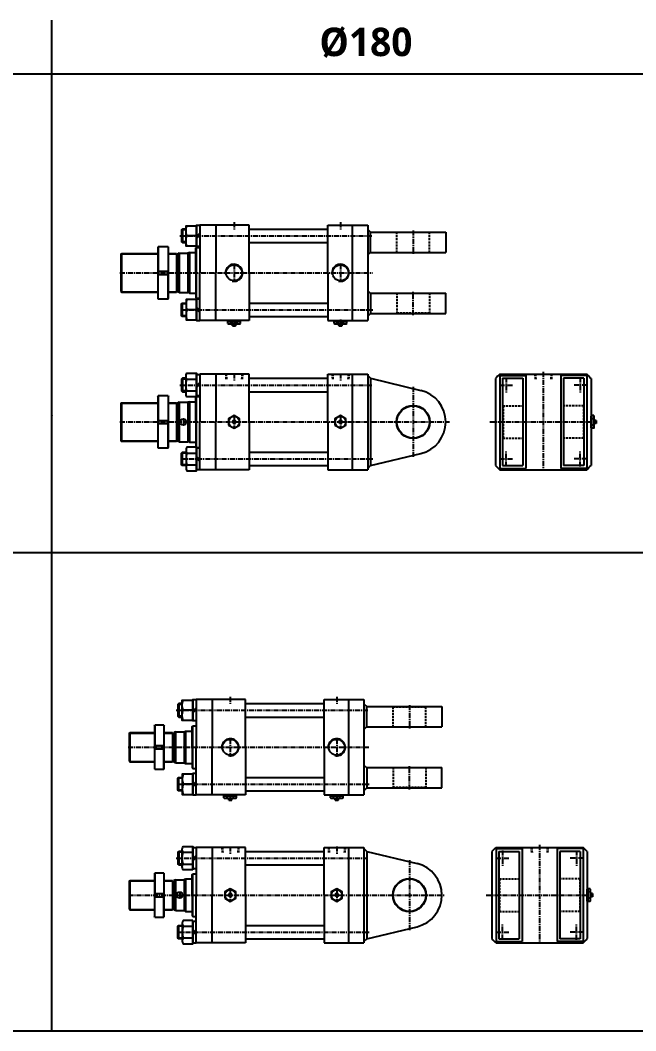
# Model space of a CAD drawing. Extents: x -819 to 8901, y -5 to 4308.
# Drawn here: x 3827 to 5343, y 0 to 2488 of the extents above; entities that cross this region are included whole.
import ezdxf

# ---------------------------------------------------------------- set-up
doc = ezdxf.new("R2010")
doc.units = 0
doc.header["$LTSCALE"] = 10
doc.header["$MEASUREMENT"] = 0
for name, pattern in [('CENTER', [2, 1.25, -0.25, 0.25, -0.25]), ('CENTERX2', [4, 2.5, -0.5, 0.5, -0.5]), ('HIDDENX2', [0.75, 0.5, -0.25])]:
    doc.linetypes.add(name, pattern=pattern)
doc.layers.get('0').update_dxf_attribs({"linetype": 'CONTINUOUS'})
for name, color, linetype in [('CEN', 1, 'CENTERX2'), ('CENTER', 1, 'CENTER'), ('HID', 2, 'HIDDENX2'), ('ML', 7, 'CONTINUOUS'), ('외형선', 3, 'CONTINUOUS')]:
    doc.layers.add(name, color=color, linetype=linetype)
doc.styles.add('문자', font='romans.shx')

msp = doc.modelspace()

# ---------------------------------------------------------------- linework, layer by layer
for p, q in [((3904.9, 0), (3904.9, 2488.3)), ((8900.8, 2355.7), (-0.5, 2355.7)), ((0, 1177.9), (8901.3, 1177.9)), ((0, 0), (8900.8, 0))]:
    msp.add_line(p, q)
at = {"color": 7, "linetype": 'Continuous'}
for p, q in [((4338.2, 1741.8), (4338.2, 1746.8)), ((4338.2, 1746.8), (4344.5, 1746.8)), ((4339.2, 1746.8), (4339.2, 1748.8)), ((4339.2, 1748.8), (4368.4, 1748.8)), ((4344.5, 1746.8), (4369.4, 1746.8)), ((4346, 1741.8), (4346, 1746.8)), ((4361.6, 1741.8), (4361.6, 1746.8)), ((4368.4, 1746.8), (4368.4, 1748.8)), ((4369.4, 1741.8), (4369.4, 1746.8)), ((4600.2, 1741.8), (4600.2, 1746.8)), ((4600.2, 1746.8), (4606.5, 1746.8)), ((4601.2, 1746.8), (4601.2, 1748.8)), ((4601.2, 1748.8), (4630.4, 1748.8)), ((4606.5, 1746.8), (4631.4, 1746.8)), ((4608, 1741.8), (4608, 1746.8)), ((4623.6, 1741.8), (4623.6, 1746.8)), ((4630.4, 1746.8), (4630.4, 1748.8)), ((4631.4, 1741.8), (4631.4, 1746.8)), ((4341.4, 1740.8), (4366.2, 1740.8)), ((4349.8, 1741.1), (4349.8, 1741.1)), ((4349.8, 1736.3), (4349.8, 1740.8)), ((4349.8, 1736.3), (4350.3, 1735.8)), ((4357.8, 1736.3), (4349.8, 1736.3)), ((4350.3, 1735.8), (4357.3, 1735.8)), ((4357.8, 1736.3), (4357.3, 1735.8)), ((4357.8, 1736.3), (4357.8, 1740.8)), ((4603.4, 1740.8), (4628.2, 1740.8)), ((4611.8, 1741.1), (4611.8, 1741.1)), ((4611.8, 1736.3), (4611.8, 1740.8)), ((4611.8, 1736.3), (4612.3, 1735.8)), ((4619.8, 1736.3), (4611.8, 1736.3)), ((4612.3, 1735.8), (4619.3, 1735.8)), ((4619.8, 1736.3), (4619.3, 1735.8)), ((4619.8, 1736.3), (4619.8, 1740.8)), ((5232.6, 1484.4), (5232.6, 1513.6)), ((5234.6, 1513.6), (5232.6, 1513.6)), ((5239.6, 1514.6), (5234.6, 1514.6)), ((5234.6, 1489.7), (5234.6, 1514.6)), ((5239.6, 1506.8), (5234.6, 1506.8)), ((5240.4, 1495), (5240.4, 1495)), ((5240.6, 1486.6), (5240.6, 1511.4)), ((5245.1, 1503), (5240.6, 1503)), ((5245.1, 1495), (5240.6, 1495)), ((5245.1, 1503), (5245.6, 1502.5)), ((5245.1, 1503), (5245.1, 1495)), ((5245.1, 1495), (5245.6, 1495.5)), ((5245.6, 1495.5), (5245.6, 1502.5)), ((5234.6, 1484.4), (5232.6, 1484.4)), ((5239.6, 1491.2), (5234.6, 1491.2)), ((5234.6, 1483.4), (5234.6, 1489.7)), ((5239.6, 1483.4), (5234.6, 1483.4)), ((4329, 573.6), (4329, 578.6)), ((4329, 578.6), (4335.3, 578.6)), ((4330, 578.6), (4330, 580.6)), ((4330, 580.6), (4359.2, 580.6)), ((4332.2, 572.6), (4357, 572.6)), ((4335.3, 578.6), (4360.2, 578.6)), ((4336.8, 573.6), (4336.8, 578.6)), ((4340.6, 572.9), (4340.6, 572.9)), ((4340.6, 568.1), (4340.6, 572.6)), ((4348.6, 568.1), (4348.6, 572.6)), ((4352.4, 573.6), (4352.4, 578.6)), ((4359.2, 578.6), (4359.2, 580.6)), ((4360.2, 573.6), (4360.2, 578.6)), ((4591, 573.6), (4591, 578.6)), ((4591, 578.6), (4597.3, 578.6)), ((4592, 578.6), (4592, 580.6)), ((4592, 580.6), (4621.2, 580.6)), ((4594.2, 572.6), (4619, 572.6)), ((4597.3, 578.6), (4622.2, 578.6)), ((4598.8, 573.6), (4598.8, 578.6)), ((4602.6, 572.9), (4602.6, 572.9)), ((4602.6, 568.1), (4602.6, 572.6)), ((4610.6, 568.1), (4610.6, 572.6)), ((4614.4, 573.6), (4614.4, 578.6)), ((4621.2, 578.6), (4621.2, 580.6)), ((4622.2, 573.6), (4622.2, 578.6)), ((4340.6, 568.1), (4341.1, 567.6)), ((4348.6, 568.1), (4340.6, 568.1)), ((4341.1, 567.6), (4348.1, 567.6)), ((4348.6, 568.1), (4348.1, 567.6)), ((4602.6, 568.1), (4603.1, 567.6)), ((4610.6, 568.1), (4602.6, 568.1)), ((4603.1, 567.6), (4610.1, 567.6)), ((4610.6, 568.1), (4610.1, 567.6)), ((5223.4, 319.4), (5223.4, 348.6)), ((5225.4, 348.6), (5223.4, 348.6)), ((5230.4, 349.6), (5225.4, 349.6)), ((5225.4, 324.7), (5225.4, 349.6)), ((5230.4, 341.8), (5225.4, 341.8)), ((5230.4, 326.2), (5225.4, 326.2)), ((5225.4, 318.4), (5225.4, 324.7)), ((5231.2, 330), (5231.2, 330)), ((5231.4, 321.6), (5231.4, 346.4)), ((5235.9, 338), (5231.4, 338)), ((5235.9, 330), (5231.4, 330)), ((5235.9, 338), (5236.4, 337.5)), ((5235.9, 338), (5235.9, 330)), ((5235.9, 330), (5236.4, 330.5)), ((5236.4, 330.5), (5236.4, 337.5)), ((5225.4, 319.4), (5223.4, 319.4)), ((5230.4, 318.4), (5225.4, 318.4))]:
    msp.add_line(p, q, dxfattribs=at)
for points in [[(4340.3, 1491.2), (4353.8, 1483.4), (4367.3, 1491.2), (4367.3, 1506.8), (4353.8, 1514.6), (4340.3, 1506.8)], [(4352.3, 1501.5), (4350.9, 1499), (4352.3, 1496.5), (4355.2, 1496.5), (4356.7, 1499), (4355.2, 1501.5)], [(4602.3, 1491.2), (4615.8, 1483.4), (4629.3, 1491.2), (4629.3, 1506.8), (4615.8, 1514.6), (4602.3, 1506.8)], [(4614.3, 1501.5), (4612.9, 1499), (4614.3, 1496.5), (4617.2, 1496.5), (4618.7, 1499), (4617.2, 1501.5)], [(4331.1, 326.2), (4344.6, 318.4), (4358.1, 326.2), (4358.1, 341.8), (4344.6, 349.6), (4331.1, 341.8)], [(4593.1, 326.2), (4606.6, 318.4), (4620.1, 326.2), (4620.1, 341.8), (4606.6, 349.6), (4593.1, 341.8)], [(4343.1, 336.5), (4341.7, 334), (4343.1, 331.5), (4346, 331.5), (4347.5, 334), (4346, 336.5)], [(4605.1, 336.5), (4603.7, 334), (4605.1, 331.5), (4608, 331.5), (4609.5, 334), (4608, 336.5)]]:
    msp.add_lwpolyline(points, close=True, dxfattribs=at)
for centre, radius in [((4353.8, 1499), 13.5), ((4353.8, 1499), 3.5), ((4615.8, 1499), 13.5), ((4615.8, 1499), 3.5), ((4344.6, 334), 13.5), ((4344.6, 334), 3.5), ((4606.6, 334), 13.5), ((4606.6, 334), 3.5)]:
    msp.add_circle(centre, radius, dxfattribs=at)
for centre, radius, start, end in [((4341.4, 1746.4), 5.62, 235.6158, 270), ((4342.1, 1749), 8.22, 241.7006, 298.2994), ((4353.8, 1772.2), 31.3, 255.6172, 270.0141), ((4353.8, 1772.2), 31.3, 269.9859, 284.3828), ((4365.5, 1749), 8.22, 241.7006, 298.2994), ((4603.4, 1746.4), 5.62, 235.6158, 270), ((4604.1, 1749), 8.22, 241.7006, 298.2994), ((4615.8, 1772.2), 31.3, 255.6172, 270.0141), ((4615.8, 1772.2), 31.3, 269.9859, 284.3828), ((4627.5, 1749), 8.22, 241.7006, 298.2994), ((5232.4, 1510.7), 8.22, 331.7006, 28.2994), ((5209.3, 1499), 31.3, 359.9859, 14.3828), ((5209.3, 1499), 31.3, 345.6172, 0.0141), ((5232.4, 1487.3), 8.22, 331.7006, 28.2994), ((5235, 1486.6), 5.62, 325.6158, 0), ((4332.2, 578.2), 5.62, 235.6158, 270), ((4332.9, 580.8), 8.22, 241.7006, 298.2994), ((4344.6, 604), 31.3, 255.6172, 270.0141), ((4344.6, 604), 31.3, 269.9859, 284.3828), ((4356.3, 580.8), 8.22, 241.7006, 298.2994), ((4594.2, 578.2), 5.62, 235.6158, 270), ((4594.9, 580.8), 8.22, 241.7006, 298.2994), ((4606.6, 604), 31.3, 255.6172, 270.0141), ((4606.6, 604), 31.3, 269.9859, 284.3828), ((4618.3, 580.8), 8.22, 241.7006, 298.2994), ((5223.2, 345.7), 8.22, 331.7006, 28.2994), ((5200.1, 334), 31.3, 359.9859, 14.3828), ((5200.1, 334), 31.3, 345.6172, 0.0141), ((5223.2, 322.3), 8.22, 331.7006, 28.2994), ((5225.8, 321.6), 5.62, 325.6158, 0)]:
    msp.add_arc(centre, radius, start, end, dxfattribs=at)
msp.add_arc((3905.4, 1515.6), 0.5, 180, 270)
at = {"layer": 'CEN', "color": 1, "linetype": 'CENTER'}
for p, q in [((4794.8, 1970.3), (4794.8, 1912.3)), ((4794.8, 1762.3), (4794.8, 1820.3)), ((4794.8, 1585.3), (4794.8, 1412.7)), ((4785.6, 802.1), (4785.6, 744.1)), ((4785.6, 594.1), (4785.6, 652.1)), ((4785.6, 420.3), (4785.6, 247.7))]:
    msp.add_line(p, q, dxfattribs=at)
at = {"layer": 'CENTER'}
for p, q in [((5024.1, 1608.7), (5024.1, 1571.2)), ((5206.1, 1608.7), (5206.1, 1571.2)), ((5007, 1590), (5041.3, 1590)), ((5223.3, 1590), (5189, 1590)), ((5024.1, 1389.2), (5024.1, 1426.7)), ((5206.1, 1389.2), (5206.1, 1426.7)), ((5007, 1408), (5041.3, 1408)), ((5223.3, 1408), (5189, 1408)), ((4997.8, 425), (5032.1, 425)), ((5014.9, 443.8), (5014.9, 406.2)), ((5214.1, 425), (5179.8, 425)), ((5196.9, 443.8), (5196.9, 406.2)), ((5014.9, 224.2), (5014.9, 261.8)), ((5196.9, 224.2), (5196.9, 261.8)), ((4997.8, 243), (5032.1, 243)), ((5214.1, 243), (5179.8, 243))]:
    msp.add_line(p, q, dxfattribs=at)
at = {"layer": 'HID'}
for p, q in [((4753.8, 1966.3), (4754.8, 1965.3)), ((4835.8, 1966.3), (4834.8, 1965.3)), ((4834.8, 1965.3), (4754.8, 1965.3)), ((4754.8, 1916.3), (4754.8, 1965.3)), ((4834.8, 1916.3), (4834.8, 1965.3)), ((4754.8, 1816.3), (4754.8, 1767.3)), ((4834.8, 1816.3), (4834.8, 1767.3)), ((4753.8, 1766.3), (4754.8, 1767.3)), ((4834.8, 1767.3), (4754.8, 1767.3)), ((4835.8, 1766.3), (4834.8, 1767.3)), ((4332.8, 1616.5), (4334, 1602.5)), ((4334.3, 1616.5), (4335.5, 1602.5)), ((4373.3, 1616.5), (4372, 1602.5)), ((4374.7, 1616.5), (4373.5, 1602.5)), ((4594.8, 1616.5), (4596, 1602.5)), ((4596.3, 1616.5), (4597.5, 1602.5)), ((4635.3, 1616.5), (4634, 1602.5)), ((4636.7, 1616.5), (4635.5, 1602.5)), ((5094.2, 1616.5), (5095.4, 1602.5)), ((5095.7, 1616.5), (5096.9, 1602.5)), ((5134.6, 1616.5), (5133.4, 1602.5)), ((5136.1, 1616.5), (5134.9, 1602.5)), ((5015.1, 1540), (5016.1, 1539)), ((5016.1, 1539), (5016.1, 1459)), ((5016.1, 1539), (5065.1, 1539)), ((5214.1, 1539), (5165.1, 1539)), ((5215.1, 1540), (5214.1, 1539)), ((5214.1, 1539), (5214.1, 1459)), ((5015.1, 1458), (5016.1, 1459)), ((5016.1, 1459), (5065.1, 1459)), ((5214.1, 1459), (5165.1, 1459)), ((5215.1, 1458), (5214.1, 1459)), ((4744.6, 798.1), (4745.6, 797.1)), ((4825.6, 797.1), (4745.6, 797.1)), ((4745.6, 748.1), (4745.6, 797.1)), ((4826.6, 798.1), (4825.6, 797.1)), ((4825.6, 748.1), (4825.6, 797.1)), ((4745.6, 648.1), (4745.6, 599.1)), ((4825.6, 648.1), (4825.6, 599.1)), ((4744.6, 598.1), (4745.6, 599.1)), ((4825.6, 599.1), (4745.6, 599.1)), ((4826.6, 598.1), (4825.6, 599.1)), ((4323.6, 451.5), (4324.8, 437.5)), ((4325.1, 451.5), (4326.3, 437.5)), ((4364.1, 451.5), (4362.8, 437.5)), ((4365.5, 451.5), (4364.3, 437.5)), ((4585.6, 451.5), (4586.8, 437.5)), ((4587.1, 451.5), (4588.3, 437.5)), ((4626.1, 451.5), (4624.8, 437.5)), ((4627.5, 451.5), (4626.3, 437.5)), ((5085, 451.5), (5086.2, 437.5)), ((5086.5, 451.5), (5087.7, 437.5)), ((5125.4, 451.5), (5124.2, 437.5)), ((5126.9, 451.5), (5125.7, 437.5)), ((5005.9, 375), (5006.9, 374)), ((5006.9, 374), (5006.9, 294)), ((5006.9, 374), (5055.9, 374)), ((5204.9, 374), (5155.9, 374)), ((5205.9, 375), (5204.9, 374)), ((5204.9, 374), (5204.9, 294)), ((5005.9, 293), (5006.9, 294)), ((5006.9, 294), (5055.9, 294)), ((5204.9, 294), (5155.9, 294)), ((5205.9, 293), (5204.9, 294))]:
    msp.add_line(p, q, dxfattribs=at)
at = {"layer": 'ML', "color": 2}
for p, q in [((4235.6, 1971.9), (4224.8, 1971.9)), ((4235.6, 1942.7), (4224.8, 1942.7)), ((4235.6, 1789.9), (4224.8, 1789.9)), ((4235.6, 1760.7), (4224.8, 1760.7)), ((4350.3, 1741), (4350.3, 1741)), ((4350.3, 1735.8), (4350.3, 1740.8)), ((4357.3, 1735.8), (4357.3, 1740.8)), ((4612.3, 1741), (4612.3, 1741)), ((4612.3, 1735.8), (4612.3, 1740.8)), ((4619.3, 1735.8), (4619.3, 1740.8)), ((4235.6, 1604.6), (4224.8, 1604.6)), ((4235.6, 1575.4), (4224.8, 1575.4)), ((5240.4, 1495.5), (5240.4, 1495.5)), ((5245.6, 1502.5), (5240.6, 1502.5)), ((5245.6, 1495.5), (5240.6, 1495.5)), ((4235.6, 1422.6), (4224.8, 1422.6)), ((4235.6, 1393.4), (4224.8, 1393.4)), ((4341.1, 572.8), (4341.1, 572.8)), ((4341.1, 567.6), (4341.1, 572.6)), ((4348.1, 567.6), (4348.1, 572.6)), ((4603.1, 572.8), (4603.1, 572.8)), ((4603.1, 567.6), (4603.1, 572.6)), ((4610.1, 567.6), (4610.1, 572.6)), ((5231.2, 330.5), (5231.2, 330.5)), ((5236.4, 337.5), (5231.4, 337.5)), ((5236.4, 330.5), (5231.4, 330.5))]:
    msp.add_line(p, q, dxfattribs=at)
at = {"layer": 'ML'}
for p, q in [((4226.7, 1973.8), (4226.7, 1940.8)), ((4269.8, 1983.8), (4269.8, 1866.3)), ((4390.8, 1983.8), (4269.8, 1983.8)), ((4308.8, 1983.8), (4308.8, 1866.3)), ((4390.8, 1866.3), (4390.8, 1983.8)), ((4390.8, 1973.8), (4584.8, 1973.8)), ((4584.8, 1866.3), (4584.8, 1983.8)), ((4584.8, 1983.8), (4644.8, 1983.8)), ((4644.8, 1983.8), (4644.8, 1748.8)), ((4644.8, 1983.8), (4682.8, 1983.8)), ((4682.8, 1983.8), (4682.8, 1748.8)), ((4682.8, 1973.3), (4689.8, 1966.3)), ((4689.8, 1966.3), (4874.8, 1966.3)), ((4689.8, 1916.3), (4689.8, 1966.3)), ((4874.8, 1966.3), (4874.8, 1916.3)), ((4261.6, 1957.3), (4237.8, 1957.3)), ((4261.6, 1955.5), (4269.8, 1963.7)), ((4261.6, 1950.9), (4269.8, 1959.1)), ((4165.8, 1929.3), (4166.8, 1930.3)), ((4165.8, 1929.3), (4165.8, 1803.3)), ((4166.8, 1930.3), (4166.8, 1870.3)), ((4191.8, 1930.3), (4166.8, 1930.3)), ((4191.8, 1930.3), (4191.8, 1870.3)), ((4191.8, 1930.3), (4192.8, 1929.3)), ((4192.8, 1803.3), (4192.8, 1929.3)), ((4243.8, 1916.3), (4239.8, 1914.8)), ((4243.8, 1916.3), (4243.8, 1816.3)), ((4243.8, 1916.3), (4259.8, 1916.3)), ((4259.8, 1927.3), (4260.9, 1928.5)), ((4259.8, 1866.3), (4259.8, 1927.3)), ((4261.3, 1804.2), (4261.3, 1928.5)), ((4261.6, 1928.8), (4269.8, 1928.8)), ((4390.8, 1940.8), (4584.8, 1940.8)), ((4682.8, 1910.3), (4689.8, 1917.3)), ((4689.8, 1916.3), (4874.8, 1916.3)), ((4074.8, 1912.3), (4076.3, 1913.8)), ((4074.8, 1912.3), (4074.8, 1820.3)), ((4076.3, 1913.8), (4076.3, 1818.8)), ((4076.3, 1913.8), (4165.8, 1913.8)), ((4192.8, 1913.8), (4211.8, 1913.8)), ((4211.8, 1913.8), (4211.8, 1818.8)), ((4211.8, 1912.3), (4214.8, 1912.3)), ((4218.8, 1914.8), (4214.8, 1912.5)), ((4214.8, 1912.5), (4214.8, 1820.1)), ((4218.8, 1914.8), (4239.8, 1914.8)), ((4218.8, 1914.8), (4218.8, 1817.8)), ((4239.8, 1914.8), (4239.8, 1817.8)), ((4165.8, 1870.3), (4192.8, 1870.3)), ((4259.8, 1866.3), (4259.8, 1805.3)), ((4269.8, 1748.8), (4269.8, 1866.3)), ((4308.8, 1748.8), (4308.8, 1866.3)), ((4390.8, 1866.3), (4390.8, 1748.8)), ((4584.8, 1866.3), (4584.8, 1748.8)), ((4165.8, 1862.3), (4192.8, 1862.3)), ((4166.8, 1802.3), (4166.8, 1862.3)), ((4191.8, 1802.3), (4191.8, 1862.3)), ((4074.8, 1820.3), (4076.3, 1818.8)), ((4076.3, 1818.8), (4165.8, 1818.8)), ((4192.8, 1818.8), (4211.8, 1818.8)), ((4211.8, 1820.3), (4214.8, 1820.3)), ((4218.8, 1817.8), (4214.8, 1820.1)), ((4218.8, 1817.8), (4239.8, 1817.8)), ((4243.8, 1816.3), (4239.8, 1817.8)), ((4682.8, 1822.3), (4689.8, 1815.3)), ((4165.8, 1803.3), (4166.8, 1802.3)), ((4166.8, 1802.3), (4191.8, 1802.3)), ((4191.8, 1802.3), (4192.8, 1803.3)), ((4226.7, 1758.8), (4226.7, 1791.8)), ((4243.8, 1816.3), (4259.8, 1816.3)), ((4259.8, 1805.3), (4260.9, 1804.2)), ((4261.6, 1803.8), (4269.8, 1803.8)), ((4390.8, 1791.8), (4584.8, 1791.8)), ((4689.8, 1816.3), (4874.8, 1816.3)), ((4689.8, 1816.3), (4689.8, 1766.3)), ((4874.8, 1766.3), (4874.8, 1816.3)), ((4261.6, 1775.3), (4237.8, 1775.3)), ((4261.6, 1781.7), (4269.8, 1773.5)), ((4261.6, 1777.1), (4269.8, 1768.9)), ((4390.8, 1748.8), (4269.8, 1748.8)), ((4390.8, 1748.8), (4308.8, 1748.8)), ((4390.8, 1758.8), (4584.8, 1758.8)), ((4584.8, 1748.8), (4644.8, 1748.8)), ((4644.8, 1748.8), (4682.8, 1748.8)), ((4682.8, 1759.3), (4689.8, 1766.3)), ((4689.8, 1766.3), (4874.8, 1766.3)), ((4226.7, 1606.5), (4226.7, 1573.5)), ((4235.6, 1568.3), (4235.6, 1611.6)), ((4237.8, 1604.4), (4261.6, 1604.4)), ((4261.6, 1588.2), (4269.8, 1596.4)), ((4390.8, 1616.5), (4269.8, 1616.5)), ((4308.8, 1616.5), (4308.8, 1499)), ((4390.8, 1499), (4390.8, 1616.5)), ((4390.8, 1606.5), (4584.8, 1606.5)), ((4584.8, 1616.5), (4644.8, 1616.5)), ((4584.8, 1499), (4584.8, 1616.5)), ((4644.8, 1616.5), (4644.8, 1381.5)), ((4644.8, 1616.5), (4682.8, 1616.5)), ((4682.8, 1616.5), (4682.8, 1381.5)), ((4682.8, 1613.5), (4689.8, 1606.5)), ((4689.8, 1606.5), (4689.8, 1391.5)), ((4689.8, 1606.5), (4813.5, 1576.8)), ((4997.6, 1606.1), (4997.6, 1391.9)), ((5008, 1616.5), (5024.1, 1616.5)), ((5008.1, 1613.5), (5008.1, 1384.5)), ((5008.1, 1613.5), (5072.1, 1613.5)), ((5015.1, 1606.5), (5015.1, 1391.5)), ((5015.1, 1606.5), (5065.1, 1606.5)), ((5024.1, 1616.5), (5206.1, 1616.5)), ((5065.1, 1606.5), (5065.1, 1391.5)), ((5072.1, 1613.5), (5072.1, 1384.5)), ((5158.1, 1613.5), (5158.1, 1384.5)), ((5222.1, 1613.5), (5158.1, 1613.5)), ((5165.1, 1606.5), (5165.1, 1391.5)), ((5215.1, 1606.5), (5165.1, 1606.5)), ((5206.1, 1616.5), (5222.2, 1616.5)), ((5215.1, 1606.5), (5215.1, 1391.5)), ((5222.1, 1613.5), (5222.1, 1384.5)), ((5232.6, 1606.1), (5232.6, 1391.9)), ((4237.8, 1575.5), (4261.6, 1575.5)), ((4261.6, 1583.6), (4269.8, 1591.8)), ((4390.8, 1573.5), (4584.8, 1573.5)), ((4074.8, 1545), (4076.3, 1546.5)), ((4074.8, 1545), (4074.8, 1453)), ((4076.3, 1546.5), (4165.8, 1546.5)), ((4076.3, 1546.5), (4076.3, 1451.5)), ((4165.8, 1562), (4166.8, 1563)), ((4165.8, 1562), (4165.8, 1436)), ((4191.8, 1563), (4166.8, 1563)), ((4166.8, 1563), (4166.8, 1503)), ((4191.8, 1563), (4192.8, 1562)), ((4191.8, 1563), (4191.8, 1503)), ((4192.8, 1436), (4192.8, 1562)), ((4192.8, 1546.5), (4211.8, 1546.5)), ((4211.8, 1546.5), (4211.8, 1451.5)), ((4211.8, 1545), (4214.8, 1545)), ((4218.8, 1547.5), (4214.8, 1545.2)), ((4214.8, 1545.2), (4214.8, 1452.8)), ((4218.8, 1547.5), (4239.8, 1547.5)), ((4218.8, 1547.5), (4218.8, 1450.5)), ((4243.8, 1549), (4239.8, 1547.5)), ((4239.8, 1547.5), (4239.8, 1450.5)), ((4243.8, 1549), (4243.8, 1449)), ((4243.8, 1549), (4259.8, 1549)), ((4259.8, 1560), (4260.9, 1561.1)), ((4259.8, 1499), (4259.8, 1560)), ((4261.3, 1436.8), (4261.3, 1561.1)), ((4261.6, 1561.5), (4269.8, 1561.5)), ((4165.8, 1503), (4192.8, 1503)), ((4165.8, 1495), (4192.8, 1495)), ((4166.8, 1435), (4166.8, 1495)), ((4191.8, 1435), (4191.8, 1495)), ((4259.8, 1499), (4259.8, 1438)), ((4308.8, 1381.5), (4308.8, 1499)), ((4390.8, 1499), (4390.8, 1381.5)), ((4584.8, 1499), (4584.8, 1381.5)), ((4074.8, 1453), (4076.3, 1451.5)), ((4076.3, 1451.5), (4165.8, 1451.5)), ((4192.8, 1451.5), (4211.8, 1451.5)), ((4211.8, 1453), (4214.8, 1453)), ((4218.8, 1450.5), (4214.8, 1452.8)), ((4218.8, 1450.5), (4239.8, 1450.5)), ((4243.8, 1449), (4239.8, 1450.5)), ((4243.8, 1449), (4259.8, 1449)), ((4165.8, 1436), (4166.8, 1435)), ((4166.8, 1435), (4191.8, 1435)), ((4191.8, 1435), (4192.8, 1436)), ((4226.7, 1391.5), (4226.7, 1424.5)), ((4235.6, 1429.6), (4235.6, 1386.3)), ((4237.8, 1422.4), (4261.6, 1422.4)), ((4259.8, 1438), (4260.9, 1436.8)), ((4261.6, 1436.5), (4269.8, 1436.5)), ((4390.8, 1424.5), (4584.8, 1424.5)), ((4689.8, 1391.5), (4813.5, 1421.2)), ((4237.8, 1393.5), (4261.6, 1393.5)), ((4261.6, 1414.4), (4269.8, 1406.2)), ((4261.6, 1409.8), (4269.8, 1401.6)), ((4390.8, 1381.5), (4269.8, 1381.5)), ((4390.8, 1381.5), (4308.8, 1381.5)), ((4390.8, 1391.5), (4584.8, 1391.5)), ((4584.8, 1381.5), (4644.8, 1381.5)), ((4644.8, 1381.5), (4682.8, 1381.5)), ((4682.8, 1384.5), (4689.8, 1391.5)), ((5008, 1381.5), (5024.1, 1381.5)), ((5008.1, 1384.5), (5072.1, 1384.5)), ((5015.1, 1391.5), (5065.1, 1391.5)), ((5024.1, 1381.5), (5206.1, 1381.5)), ((5222.1, 1384.5), (5158.1, 1384.5)), ((5215.1, 1391.5), (5165.1, 1391.5)), ((5206.1, 1381.5), (5222.2, 1381.5)), ((4217.5, 805.6), (4217.5, 772.6)), ((4260.6, 815.6), (4260.6, 698.1)), ((4381.6, 815.6), (4260.6, 815.6)), ((4299.6, 815.6), (4299.6, 698.1)), ((4381.6, 698.1), (4381.6, 815.6)), ((4381.6, 805.6), (4575.6, 805.6)), ((4575.6, 698.1), (4575.6, 815.6)), ((4575.6, 815.6), (4635.6, 815.6)), ((4635.6, 815.6), (4635.6, 580.6)), ((4635.6, 815.6), (4673.6, 815.6)), ((4673.6, 815.6), (4673.6, 580.6)), ((4673.6, 805.1), (4680.6, 798.1)), ((4680.6, 798.1), (4865.6, 798.1)), ((4680.6, 748.1), (4680.6, 798.1)), ((4865.6, 798.1), (4865.6, 748.1)), ((4252.4, 789.1), (4228.6, 789.1)), ((4252.4, 787.3), (4260.6, 795.5)), ((4252.4, 782.7), (4260.6, 790.9)), ((4381.6, 772.6), (4575.6, 772.6)), ((4158, 751.1), (4159, 752.1)), ((4158, 751.1), (4158, 645.1)), ((4159, 752.1), (4159, 702.1)), ((4181, 752.1), (4159, 752.1)), ((4181, 752.1), (4181, 702.1)), ((4181, 752.1), (4182, 751.1)), ((4182, 645.1), (4182, 751.1)), ((4250.6, 749.1), (4252.1, 750.6)), ((4250.6, 698.1), (4250.6, 749.1)), ((4252.1, 645.6), (4252.1, 750.6)), ((4252.1, 750.6), (4260.6, 750.6)), ((4673.6, 742.1), (4680.6, 749.1)), ((4680.6, 748.1), (4865.6, 748.1)), ((4095.6, 732.6), (4097.1, 734.1)), ((4095.6, 732.6), (4095.6, 663.6)), ((4097.1, 734.1), (4097.1, 662.1)), ((4097.1, 734.1), (4158, 734.1)), ((4182, 734.1), (4202.6, 734.1)), ((4202.6, 734.1), (4202.6, 662.1)), ((4202.6, 732.6), (4205.6, 732.6)), ((4209.6, 736.1), (4205.6, 733.8)), ((4205.6, 733.8), (4205.6, 662.4)), ((4209.6, 736.1), (4209.6, 660.1)), ((4209.6, 736.1), (4230.6, 736.1)), ((4230.6, 736.1), (4234.6, 738.1)), ((4230.6, 736.1), (4230.6, 660.1)), ((4234.6, 738.1), (4234.6, 658.1)), ((4234.6, 738.1), (4250.6, 738.1)), ((4158, 702.1), (4182, 702.1)), ((4250.6, 698.1), (4250.6, 647.1)), ((4260.6, 580.6), (4260.6, 698.1)), ((4299.6, 580.6), (4299.6, 698.1)), ((4381.6, 698.1), (4381.6, 580.6)), ((4575.6, 698.1), (4575.6, 580.6)), ((4158, 694.1), (4182, 694.1)), ((4159, 644.1), (4159, 694.1)), ((4181, 644.1), (4181, 694.1)), ((4095.6, 663.6), (4097.1, 662.1)), ((4097.1, 662.1), (4158, 662.1)), ((4182, 662.1), (4202.6, 662.1)), ((4202.6, 663.6), (4205.6, 663.6)), ((4209.6, 660.1), (4205.6, 662.4)), ((4209.6, 660.1), (4230.6, 660.1)), ((4230.6, 660.1), (4234.6, 658.1)), ((4234.6, 658.1), (4250.6, 658.1)), ((4250.6, 647.1), (4252.1, 645.6)), ((4673.6, 654.1), (4680.6, 647.1)), ((4680.6, 648.1), (4865.6, 648.1)), ((4680.6, 648.1), (4680.6, 598.1)), ((4865.6, 598.1), (4865.6, 648.1)), ((4159, 644.1), (4158, 645.1)), ((4159, 644.1), (4181, 644.1)), ((4181, 644.1), (4182, 645.1)), ((4217.5, 590.6), (4217.5, 623.6)), ((4252.1, 645.6), (4260.6, 645.6)), ((4381.6, 623.6), (4575.6, 623.6)), ((4252.4, 607.1), (4228.6, 607.1)), ((4252.4, 613.5), (4260.6, 605.3)), ((4252.4, 608.9), (4260.6, 600.7)), ((4673.6, 591.1), (4680.6, 598.1)), ((4680.6, 598.1), (4865.6, 598.1)), ((4381.6, 580.6), (4260.6, 580.6)), ((4381.6, 580.6), (4299.6, 580.6)), ((4381.6, 590.6), (4575.6, 590.6)), ((4575.6, 580.6), (4635.6, 580.6)), ((4635.6, 580.6), (4673.6, 580.6)), ((4381.6, 451.5), (4260.6, 451.5)), ((4260.6, 451.5), (4260.6, 334)), ((4299.6, 451.5), (4299.6, 334)), ((4381.6, 334), (4381.6, 451.5)), ((4575.6, 451.5), (4635.6, 451.5)), ((4575.6, 334), (4575.6, 451.5)), ((4635.6, 451.5), (4635.6, 216.5)), ((4635.6, 451.5), (4673.6, 451.5)), ((4673.6, 451.5), (4673.6, 216.5)), ((4673.6, 448.5), (4680.6, 441.5)), ((4998.8, 451.5), (5014.9, 451.5)), ((4998.9, 448.5), (4998.9, 219.5)), ((4998.9, 448.5), (5062.9, 448.5)), ((5014.9, 451.5), (5196.9, 451.5)), ((5062.9, 448.5), (5062.9, 219.5)), ((5148.9, 448.5), (5148.9, 219.5)), ((5212.9, 448.5), (5148.9, 448.5)), ((5196.9, 451.5), (5213.1, 451.5)), ((5212.9, 448.5), (5212.9, 219.5)), ((4217.5, 441.5), (4217.5, 408.5)), ((4226.4, 403.3), (4226.4, 446.6)), ((4228.6, 439.4), (4252.4, 439.4)), ((4252.4, 423.2), (4260.6, 431.4)), ((4252.4, 418.6), (4260.6, 426.8)), ((4381.6, 441.5), (4575.6, 441.5)), ((4680.6, 441.5), (4680.6, 226.5)), ((4680.6, 441.5), (4804.3, 411.8)), ((4988.4, 441.1), (4988.4, 226.9)), ((5005.9, 441.5), (5005.9, 226.5)), ((5005.9, 441.5), (5055.9, 441.5)), ((5055.9, 441.5), (5055.9, 226.5)), ((5155.9, 441.5), (5155.9, 226.5)), ((5205.9, 441.5), (5155.9, 441.5)), ((5205.9, 441.5), (5205.9, 226.5)), ((5223.4, 441.1), (5223.4, 226.9)), ((4228.6, 410.6), (4252.4, 410.6)), ((4381.6, 408.5), (4575.6, 408.5)), ((4158, 387), (4159, 388)), ((4158, 387), (4158, 281)), ((4181, 388), (4159, 388)), ((4159, 388), (4159, 338)), ((4181, 388), (4182, 387)), ((4181, 388), (4181, 338)), ((4182, 281), (4182, 387)), ((4230.6, 372), (4234.6, 374)), ((4234.6, 374), (4234.6, 294)), ((4234.6, 374), (4250.6, 374)), ((4250.6, 385), (4252.1, 386.5)), ((4250.6, 334), (4250.6, 385)), ((4252.1, 281.5), (4252.1, 386.5)), ((4252.1, 386.5), (4260.6, 386.5)), ((4095.6, 368.5), (4097.1, 370)), ((4095.6, 368.5), (4095.6, 299.5)), ((4097.1, 370), (4158, 370)), ((4097.1, 370), (4097.1, 298)), ((4182, 370), (4202.6, 370)), ((4202.6, 370), (4202.6, 298)), ((4202.6, 368.5), (4205.6, 368.5)), ((4209.6, 372), (4205.6, 369.7)), ((4205.6, 369.7), (4205.6, 298.3)), ((4209.6, 372), (4209.6, 296)), ((4209.6, 372), (4230.6, 372)), ((4230.6, 372), (4230.6, 296)), ((4158, 338), (4182, 338)), ((4158, 330), (4182, 330)), ((4159, 280), (4159, 330)), ((4181, 280), (4181, 330)), ((4250.6, 334), (4250.6, 283)), ((4260.6, 216.5), (4260.6, 334)), ((4299.6, 216.5), (4299.6, 334)), ((4381.6, 334), (4381.6, 216.5)), ((4575.6, 334), (4575.6, 216.5)), ((4095.6, 299.5), (4097.1, 298)), ((4202.6, 299.5), (4205.6, 299.5)), ((4097.1, 298), (4158, 298)), ((4159, 280), (4158, 281)), ((4159, 280), (4181, 280)), ((4181, 280), (4182, 281)), ((4182, 298), (4202.6, 298)), ((4209.6, 296), (4205.6, 298.3)), ((4209.6, 296), (4230.6, 296)), ((4230.6, 296), (4234.6, 294)), ((4234.6, 294), (4250.6, 294)), ((4250.6, 283), (4252.1, 281.5)), ((4252.1, 281.5), (4260.6, 281.5)), ((4217.5, 226.5), (4217.5, 259.5)), ((4226.4, 264.6), (4226.4, 221.3)), ((4228.6, 257.4), (4252.4, 257.4)), ((4252.4, 249.4), (4260.6, 241.2)), ((4381.6, 259.5), (4575.6, 259.5)), ((4680.6, 226.5), (4804.3, 256.2)), ((4228.6, 228.6), (4252.4, 228.6)), ((4252.4, 244.8), (4260.6, 236.6)), ((4381.6, 226.5), (4575.6, 226.5)), ((4673.6, 219.5), (4680.6, 226.5)), ((5005.9, 226.5), (5055.9, 226.5)), ((5205.9, 226.5), (5155.9, 226.5)), ((4381.6, 216.5), (4260.6, 216.5)), ((4381.6, 216.5), (4299.6, 216.5)), ((4575.6, 216.5), (4635.6, 216.5)), ((4635.6, 216.5), (4673.6, 216.5)), ((4998.8, 216.5), (5014.9, 216.5)), ((4998.9, 219.5), (5062.9, 219.5)), ((5014.9, 216.5), (5196.9, 216.5)), ((5212.9, 219.5), (5148.9, 219.5)), ((5196.9, 216.5), (5213.1, 216.5))]:
    msp.add_line(p, q, dxfattribs=at)
at = {"layer": 'ML', "color": 1, "linetype": 'CENTER'}
for p, q in [((4353.8, 1887.3), (4353.8, 1845.4)), ((4615.8, 1887.3), (4615.8, 1845.4)), ((4353.8, 1751.1), (4353.8, 1739.6)), ((4615.8, 1751.1), (4615.8, 1739.6)), ((5115.1, 1622.6), (5115.1, 1378.9)), ((4353.8, 1510), (4353.8, 1488)), ((4615.8, 1510), (4615.8, 1488)), ((4983.9, 1499), (5244.3, 1499)), ((4344.6, 719.1), (4344.6, 677.2)), ((4606.6, 719.1), (4606.6, 677.2)), ((4344.6, 582.9), (4344.6, 571.4)), ((4606.6, 582.9), (4606.6, 571.4)), ((5105.9, 457.6), (5105.9, 213.9)), ((4344.6, 345), (4344.6, 323)), ((4606.6, 345), (4606.6, 323)), ((4974.7, 334), (5235.1, 334))]:
    msp.add_line(p, q, dxfattribs=at)
at = {"layer": 'ML', "color": 7}
for p in [(4269.8, 1616.5), (4269.8, 1381.5)]:
    msp.add_line(p, (4269.8, 1499), dxfattribs=at)
at = {"layer": 'ML'}
for points in [[(4235.6, 1973.8), (4226.7, 1973.8), (4224.8, 1971.9), (4224.8, 1942.7), (4226.7, 1940.8), (4235.6, 1940.8)], [(4269.8, 1983.6), (4269.8, 1931.1), (4261.6, 1931.1), (4261.6, 1983.6), (4269.8, 1983.6)], [(4235.6, 1758.8), (4226.7, 1758.8), (4224.8, 1760.7), (4224.8, 1789.9), (4226.7, 1791.8), (4235.6, 1791.8)], [(4269.8, 1749.1), (4269.8, 1801.6), (4261.6, 1801.6), (4261.6, 1749.1), (4269.8, 1749.1)], [(4235.6, 1606.5), (4226.7, 1606.5), (4224.8, 1604.6), (4224.8, 1575.4), (4226.7, 1573.5), (4235.6, 1573.5)], [(4269.8, 1616.2), (4269.8, 1563.7), (4261.6, 1563.7), (4261.6, 1616.2), (4269.8, 1616.2)], [(4235.6, 1391.5), (4226.7, 1391.5), (4224.8, 1393.4), (4224.8, 1422.6), (4226.7, 1424.5), (4235.6, 1424.5)], [(4269.8, 1381.7), (4269.8, 1434.2), (4261.6, 1434.2), (4261.6, 1381.7), (4269.8, 1381.7)], [(4226.4, 805.6), (4217.5, 805.6), (4215.6, 803.7), (4215.6, 774.5), (4217.5, 772.6), (4226.4, 772.6)], [(4260.6, 815.4), (4260.6, 762.9), (4252.4, 762.9), (4252.4, 815.4), (4260.6, 815.4)], [(4226.4, 590.6), (4217.5, 590.6), (4215.6, 592.5), (4215.6, 621.7), (4217.5, 623.6), (4226.4, 623.6)], [(4260.6, 580.9), (4260.6, 633.4), (4252.4, 633.4), (4252.4, 580.9), (4260.6, 580.9)], [(4260.6, 451.2), (4260.6, 398.7), (4252.4, 398.7), (4252.4, 451.2), (4260.6, 451.2)], [(4226.4, 441.5), (4217.5, 441.5), (4215.6, 439.6), (4215.6, 410.4), (4217.5, 408.5), (4226.4, 408.5)], [(4226.4, 226.5), (4217.5, 226.5), (4215.6, 228.4), (4215.6, 257.6), (4217.5, 259.5), (4226.4, 259.5)], [(4260.6, 216.7), (4260.6, 269.2), (4252.4, 269.2), (4252.4, 216.7), (4260.6, 216.7)]]:
    msp.add_lwpolyline(points, dxfattribs=at)
for points in [[(4261.6, 1932.3), (4235.6, 1932.3), (4235.6, 1982.3), (4261.6, 1982.3)], [(4261.6, 1800.3), (4235.6, 1800.3), (4235.6, 1750.3), (4261.6, 1750.3)], [(4252.4, 764.1), (4226.4, 764.1), (4226.4, 814.1), (4252.4, 814.1)], [(4252.4, 632.1), (4226.4, 632.1), (4226.4, 582.1), (4252.4, 582.1)]]:
    msp.add_lwpolyline(points, close=True, dxfattribs=at)
for points in [[(4237.8, 1932.3, -0.178633), (4237.8, 1957.3, -0.178633), (4237.8, 1982.3)], [(4237.8, 1800.3, 0.178633), (4237.8, 1775.3, 0.178633), (4237.8, 1750.3)], [(4261.6, 1561.1), (4237.8, 1561.1, -0.309401), (4237.8, 1575.5, -0.154701), (4237.8, 1604.4, -0.309401), (4237.8, 1618.8), (4261.6, 1618.8), (4261.6, 1561.1)], [(4261.6, 1436.8), (4237.8, 1436.8, 0.309401), (4237.8, 1422.4, 0.154701), (4237.8, 1393.5, 0.309401), (4237.8, 1379.1), (4261.6, 1379.1), (4261.6, 1436.8)], [(4228.6, 764.1, -0.178633), (4228.6, 789.1, -0.178633), (4228.6, 814.1)], [(4228.6, 632.1, 0.178633), (4228.6, 607.1, 0.178633), (4228.6, 582.1)], [(4252.4, 396.1), (4228.6, 396.1, -0.309401), (4228.6, 410.6, -0.154701), (4228.6, 439.4, -0.309401), (4228.6, 453.9), (4252.4, 453.9), (4252.4, 396.1)], [(4252.4, 271.9), (4228.6, 271.9, 0.309401), (4228.6, 257.4, 0.154701), (4228.6, 228.6, 0.309401), (4228.6, 214.1), (4252.4, 214.1), (4252.4, 271.9)]]:
    msp.add_lwpolyline(points, format="xyb", dxfattribs=at)
for centre, radius in [((4353.8, 1866.3), 19.5), ((4615.8, 1866.3), 19.5), ((4794.8, 1499), 41), ((4794.8, 1499), 40), ((4229.3, 1499), 7.5), ((4344.6, 698.1), 19.5), ((4606.6, 698.1), 19.5), ((4785.6, 334), 41), ((4785.6, 334), 40), ((4220.1, 334), 7.5)]:
    msp.add_circle(centre, radius, dxfattribs=at)
at = {"layer": 'ML', "color": 2}
for centre, radius, start, end in [((4353.8, 1866.3), 21, 257.2786, 188.7835), ((4615.8, 1866.3), 21, 257.2786, 188.7835), ((4353.8, 1499), 4, 270, 180), ((4615.8, 1499), 4, 270, 180), ((4344.6, 698.1), 21, 257.2786, 188.7835), ((4606.6, 698.1), 21, 257.2786, 188.7835), ((4344.6, 334), 4, 270, 180), ((4606.6, 334), 4, 270, 180)]:
    msp.add_arc(centre, radius, start, end, dxfattribs=at)
at = {"layer": 'ML'}
for centre, radius, start, end in [((5115.1, 1499), 159, 132.3542, 137.6458), ((5115.1, 1499), 159, 42.3542, 47.6458), ((4794.8, 1499), 80, 283.5081, 76.4919), ((5115.1, 1499), 159, 222.3542, 227.6458), ((5115.1, 1499), 159, 312.3542, 317.6458), ((5105.9, 334), 159, 132.3542, 137.6458), ((5105.9, 334), 159, 42.3542, 47.6458), ((4785.6, 334), 80, 283.5081, 76.4919), ((5105.9, 334), 159, 222.3542, 227.6458), ((5105.9, 334), 159, 312.3542, 317.6458)]:
    msp.add_arc(centre, radius, start, end, dxfattribs=at)
at = {"layer": '외형선', "color": 1, "linetype": 'CENTER'}
for p, q in [((4353.8, 1990.6), (4353.8, 1972.2)), ((4615.8, 1990.6), (4615.8, 1972.2)), ((4220.1, 1957.3), (4692.9, 1957.3)), ((4072.8, 1866.3), (4694.7, 1866.3)), ((4223.1, 1775.3), (4696.6, 1775.3)), ((4353.8, 1618.6), (4353.8, 1600.2)), ((4615.8, 1618.6), (4615.8, 1600.2)), ((4220.1, 1590), (4692.9, 1590)), ((4072.8, 1499), (4884.6, 1499)), ((4229.3, 1507.2), (4229.3, 1490.7)), ((4223.1, 1408), (4696.6, 1408)), ((4344.6, 822.4), (4344.6, 804)), ((4606.6, 822.4), (4606.6, 804)), ((4210.9, 789.1), (4683.7, 789.1)), ((4092.8, 698.1), (4685.9, 698.1)), ((4213.9, 607.1), (4687.4, 607.1)), ((4344.6, 453.6), (4344.6, 435.3)), ((4606.6, 453.6), (4606.6, 435.3)), ((4210.9, 425), (4683.7, 425)), ((4093.6, 334), (4871.9, 334)), ((4220.1, 342.2), (4220.1, 325.7)), ((4213.9, 243), (4687.4, 243))]:
    msp.add_line(p, q, dxfattribs=at)
at = {"layer": '외형선', "color": 2}
for p, q in [((4075.3, 1912.8), (4165.8, 1912.8)), ((4192.8, 1912.8), (4211.8, 1912.8)), ((4075.3, 1819.8), (4165.8, 1819.8)), ((4192.8, 1819.8), (4211.8, 1819.8)), ((4075.3, 1545.5), (4165.8, 1545.5)), ((4192.8, 1545.5), (4211.8, 1545.5)), ((4075.3, 1452.5), (4165.8, 1452.5)), ((4192.8, 1452.5), (4211.8, 1452.5)), ((4226.4, 803.7), (4215.6, 803.7)), ((4226.4, 774.5), (4215.6, 774.5)), ((4096.1, 733.1), (4158, 733.1)), ((4182, 733.1), (4202.6, 733.1)), ((4096.1, 663.1), (4158, 663.1)), ((4182, 663.1), (4202.6, 663.1)), ((4226.4, 621.7), (4215.6, 621.7)), ((4226.4, 592.5), (4215.6, 592.5)), ((4226.4, 439.6), (4215.6, 439.6)), ((4226.4, 410.4), (4215.6, 410.4)), ((4096.1, 369), (4158, 369)), ((4182, 369), (4202.6, 369)), ((4096.1, 299), (4158, 299)), ((4182, 299), (4202.6, 299)), ((4226.4, 257.6), (4215.6, 257.6)), ((4226.4, 228.4), (4215.6, 228.4))]:
    msp.add_line(p, q, dxfattribs=at)

# ---------------------------------------------------------------- texts
at = {"insert": (4564, 2469.8), "char_height": 70, "attachment_point": 1, "style": '문자'}
msp.add_mtext_dynamic_manual_height_columns('{\\fMalgun Gothic|b1|i0|c129|p50;%%C180}', width=124.533, gutter_width=16, heights=[-75.6], dxfattribs=at)

doc.saveas('drawing.dxf')
